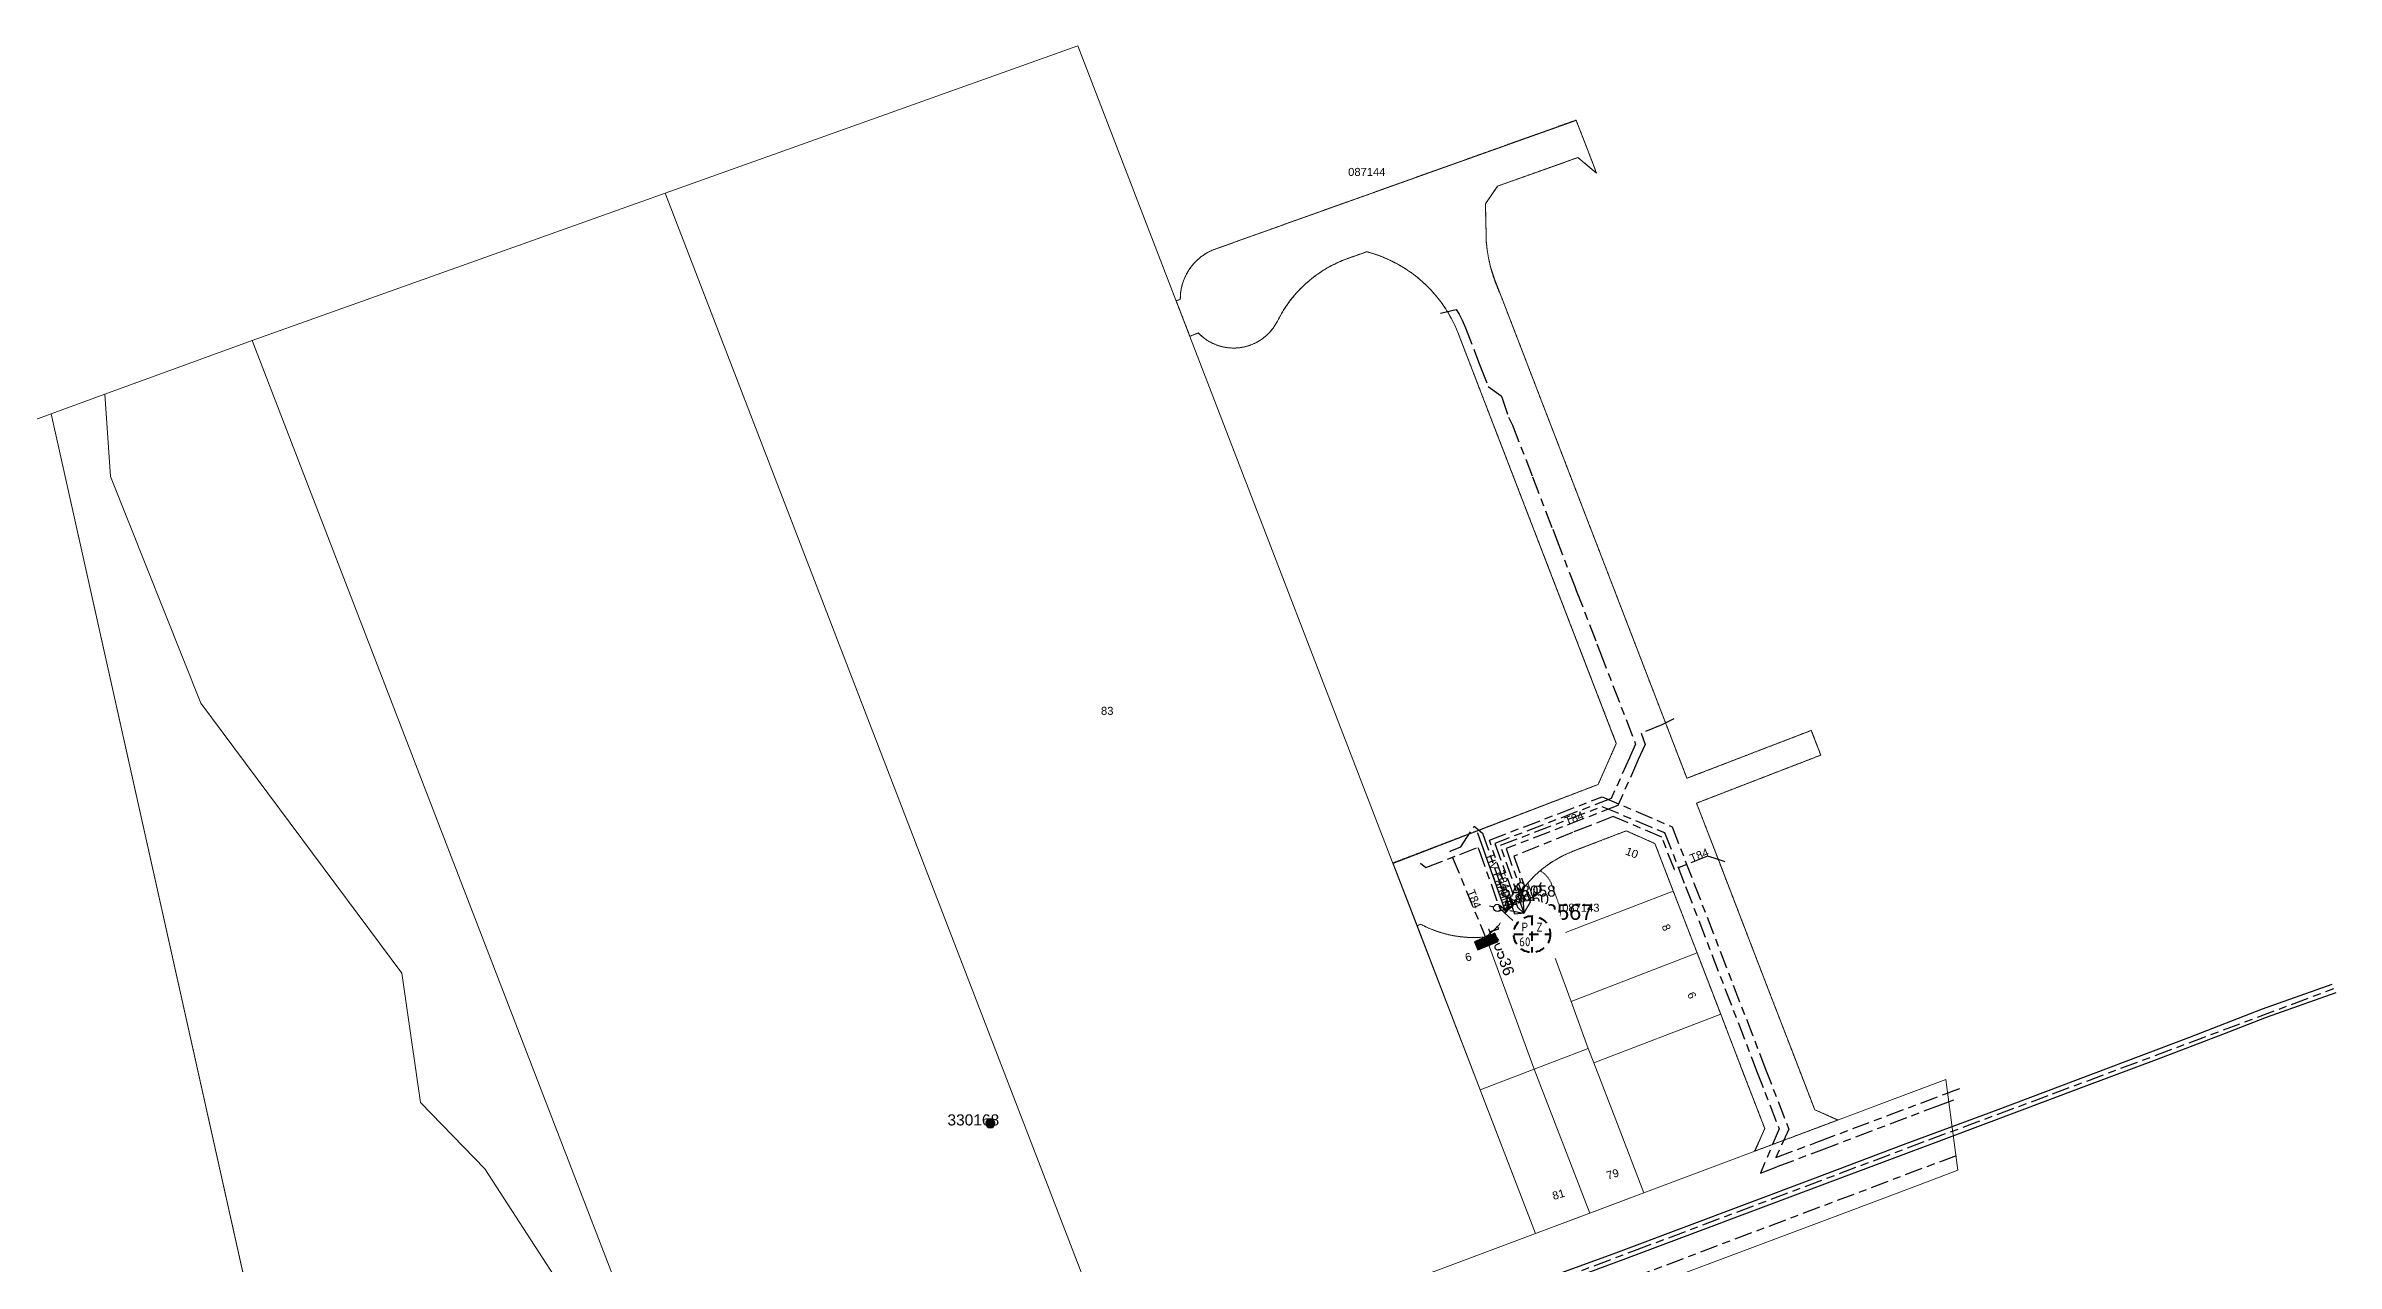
# Model space of a CAD drawing. Header units: metres. Extents: x 308997 to 310798, y 6265909 to 6266857.
# Drawn here: x 309371 to 309886, y 6266584 to 6266857 of the extents above; entities that cross this region are included whole.
import ezdxf
from ezdxf.enums import TextEntityAlignment as Align

# ---------------------------------------------------------------- set-up
doc = ezdxf.new("R2010")
doc.units = ezdxf.units.M
for name, pattern in [('Cable Exist UG', [8.2, 4, -1.2, 1.8, -1.2]), ('Dash', [5, 3, -2]), ('HIDDEN', [0.375, 0.25, -0.125]), ('HIDDEN2', [0.1875, 0.125, -0.0625])]:
    doc.linetypes.add(name, pattern=pattern)
doc.layers.get('0').update_dxf_attribs({"color": 6})
for name, color, linetype, lineweight in [('Cadastre Land Parcels_SP_EXT', 9, 'Continuous', 5), ('Cadastre Other Property_SP_EXT', 9, 'HIDDEN', 5), ('Cadastre Roads_SP_EXT', 9, 'Continuous', 5)]:
    doc.layers.add(name, color=color, linetype=linetype, lineweight=lineweight)
for name, color, linetype in [('Equip_HV_EXT', 7, 'Continuous'), ('Equip_LV_EXT', 7, 'Continuous'), ('Equip_SL_EXT', 7, 'Continuous'), ('Mains_HV_EXT', 7, 'Continuous'), ('Mains_LV_EXT', 7, 'Continuous'), ('Mains_SL_EXT', 7, 'Continuous'), ('Mains_TR_EXT', 7, 'Continuous'), ('Sub_SP_EXT', 7, 'Continuous'), ('SupportsOH_SP_TR_HV_LV_SL_EXT', 7, 'Continuous'), ('SupportsUG_SP_LV_EXT', 7, 'Continuous')]:
    doc.layers.add(name, color=color, linetype=linetype)
doc.styles.add('iecARIAL', font='arial.ttf', dxfattribs={"height": 2})
doc.styles.add('IESYMBOL1', font='isocp.shx')
doc.styles.add('POLE_LABEL', font='arial.ttf')
doc.styles.add('SLCP_LABEL', font='arial.ttf', dxfattribs={"height": 3.5})
doc.styles.get("Standard").update_dxf_attribs({"font": 'arial.ttf'})
doc.styles.add('SWITCH_LABEL', font='arial.ttf', dxfattribs={"height": 2.5})
doc.linetypes.add('Cable E UG', pattern='A,6,-0.5,["E",Standard,S=1.7,R=0,X=0.5,Y=-1],-2.9', length=9.4)
doc.linetypes.add('Cable P UG', pattern='A,6,-0.5,["P",Standard,S=1.7,R=0,X=0.5,Y=-1],-2.9', length=9.4)

# ---------------------------------------------------------------- blocks, each defined once
blk = doc.blocks.new('SUB_PADMOUNT_EXT')
for points in [[(0, 0), (-3.84, 1.92), (-3.84, -1.92)], [(0, 0), (3.84, 1.92), (3.84, -1.92)]]:
    blk.add_hatch(color=256).paths.add_polyline_path(points)
for p, q in [((3.84, 1.92), (-3.84, -1.92)), ((-3.84, 1.92), (3.84, -1.92))]:
    blk.add_line(p, q)
blk.add_lwpolyline([(-3.84, -1.92), (3.84, -1.92), (3.84, 1.92), (-3.84, 1.92)], close=True)
for tag, height, flags, p in [('STREET_CODE', 0.2, 9, (1.5, 0)), ('ASSET_NUM', 3.5, 8, (2, 2)), ('CONSTRUCTED_VOLTAGE', 0.2, 9, (1.5, -0.2)), ('OPERATING_VOLTAGE', 0.2, 9, (1.5, -0.6)), ('ORIENTATION', 0.2, 9, (1.5, -0.8)), ('OWNED_BY', 0.2, 9, (1.5, -1)), ('OPERATED_BY', 0.2, 9, (1.5, -1.2)), ('SECONDARY_VOLTAGE', 0.2, 9, (1.5, -1.6)), ('STATE', 0.2, 9, (1.5, -1.8)), ('SUBSTATION_TYPE', 0.2, 9, (1.5, -2.2)), ('STREETNAME', 0.2, 9, (1.5, -3)), ('SUBURB', 0.2, 9, (1.5, -3.2)), ('Z', 0.2, 1, (1.5, -3.6)), ('NO_PHASES', 0.2, 9, (1.5, -0.4)), ('MAINTAINED_BY', 0.2, 9, (1.5, -1.4)), ('PARENT', 0.2, 9, (1.5, -2)), ('USAGE', 0.2, 9, (1.5, -2.4)), ('LEGEND', 0.2, 9, (1.5, -2.6)), ('LOCATION', 0.2, 9, (1.5, -2.8)), ('NOTES', 0.2, 9, (1.5, -3.4))]:
    blk.add_attdef(tag, text='', height=height, dxfattribs=dict(flags=flags)).set_placement(p, align=Align.MIDDLE_LEFT)
blk = doc.blocks.new('PILLAR_EXT')
blk.add_hatch(color=256).paths.add_polyline_path([(-2.475, 0.99), (-2.475, -0.99), (2.475, -0.99), (2.475, 0.99)])
blk.add_lwpolyline([(-2.475, -0.99), (2.475, -0.99), (2.475, 0.99), (-2.475, 0.99)], close=True)
at = {"style": 'iecARIAL', "flags": 8}
blk.add_attdef('ASSET_NUM', (1.5, 3.5), '', height=2.5, dxfattribs=at)
for tag, p, flags in [('OWNED_BY', (0, -0.2), 9), ('STATE', (0, -0.4), 9), ('SUPPORT_TYPE', (0, -0.6), 9), ('STREETNAME', (0, -1.8), 9), ('SUBURB', (0, -2), 1), ('USAGE', (0, -0.8), 9), ('LEGEND', (0, -1), 9), ('LOCATION', (0, -1.2), 9), ('NOTES', (0, -1.4), 9), ('PARENT', (0, -1.6), 9)]:
    blk.add_attdef(tag, p, '', height=0.2, dxfattribs=dict(flags=flags))
blk = doc.blocks.new('POLE_EXT')
blk.add_hatch(color=256).paths.add_polyline_path([(-1, 0, 1), (1, 0, 1)])
blk.add_lwpolyline([(-1, 0, 1), (1, 0, 1)], format="xyb", close=True)
for tag, height, flags, p in [('pNumber', 2.5, 8, (-17.84, 2.07)), ('OWNED_BY', 0.2, 9, (1.35, -0.4)), ('SPECIAL_USE', 0.2, 9, (1.35, -0.8)), ('STATE', 0.2, 9, (1.35, -1)), ('cLV', 0.2, 9, (1.35, -1.4)), ('hDepth', 0.2, 9, (1.35, -1.6)), ('hDia', 0.2, 9, (1.35, -1.8)), ('cHV', 0.2, 9, (1.35, -2)), ('cLinedev', 0.2, 9, (1.35, -3.4)), ('pExisting', 0.2, 9, (1.35, -3.8)), ('pFooting', 0.2, 9, (1.35, -4.4)), ('pNew', 0.2, 9, (1.35, -4.6)), ('pRelocate', 0.2, 9, (1.35, -5)), ('pRemove', 0.2, 9, (1.35, -5.2)), ('PARENT', 0.2, 9, (1.35, -0.6)), ('USAGE', 0.2, 9, (1.35, -1.2)), ('LBRACKET', 0.2, 9, (1.35, -2.2)), ('LExisting', 0.2, 9, (1.35, -2.4)), ('LANTNUMBER', 0.2, 9, (1.35, -2.6)), ('LOther', 0.2, 9, (1.35, -2.8)), ('LRemove', 0.2, 9, (1.35, -3)), ('LEGEND', 0.2, 9, (1.35, -3.2)), ('LOCATION', 0.2, 9, (1.35, -3.6)), ('PFNUMBER', 0.2, 9, (1.35, -4)), ('NEWPFNUMBER', 0.2, 9, (1.35, -4.2)), ('pReplace', 0.2, 9, (1.35, -5.4)), ('pStay', 0.2, 9, (1.35, -5.6)), ('pType', 0.2, 9, (1.35, -5.8)), ('cspan', 0.2, 9, (1.35, -6)), ('STREETNAME', 0.2, 9, (1.35, -6.2)), ('SUBURB', 0.2, 9, (1.35, -6.4)), ('OPERATED_BY', 0.2, 9, (1.36, -7.01)), ('NOTES', 0.2, 9, (1.35, -6.6)), ('MAINTAINED_BY', 0.2, 9, (1.36, -6.81))]:
    blk.add_attdef(tag, text='', height=height, dxfattribs=dict(flags=flags)).set_placement(p, align=Align.MIDDLE_LEFT)
at = {"style": 'POLE_LABEL'}
for tag, height, flags, p in [('STRUCTURE_PLANT_NUMBER', 0.2, 9, (1.35, 0.03)), ('ASSET_NUM', 2.5, 8, (2, 2)), ('STREET_CODE', 0.2, 9, (1.35, -0.2))]:
    blk.add_attdef(tag, text='', height=height, dxfattribs=dict(at, flags=flags)).set_placement(p, align=Align.MIDDLE_LEFT)
at = {"flags": 1}
blk.add_attdef('Z', (1.35, -7.33), '', height=0.2, dxfattribs=at)
blk = doc.blocks.new('LV_UG_DFUSE_CLOSED_EXT')
for points in [[(1, 0), (0, 0)], [(5.04, 0.73), (2.16, -0.72)], [(5.05, -0.71), (2.16, 0.72)], [(6.2, 0.01), (7.2, 0.01)]]:
    blk.add_lwpolyline(points)
for centre in [(1.8, 0), (5.4, 0.01)]:
    blk.add_circle(centre, 0.8)
at = {"flags": 9}
for tag, p in [('ACTUAL_STATUS', (0, 0)), ('CONSTRUCTED_VOLTAGE', (0, -0.2)), ('OPERATING_VOLTAGE', (0, -0.6)), ('ORIENTATION', (0, -0.8)), ('STATE', (0, -1)), ('SWITCH_TYPE', (0, -1.2)), ('NO_PHASES', (0, -0.4)), ('USAGE', (0, -1.4)), ('NOTES', (0, -1.6))]:
    blk.add_attdef(tag, text='', height=0.2, dxfattribs=at).set_placement(p, align=Align.MIDDLE_LEFT)
at = {"flags": 1}
blk.add_attdef('Z', (0, 0), '', height=0.2, dxfattribs=at)
blk = doc.blocks.new('SWG_HOLEC_SU_EXT')
blk.add_line((1.8, -2), (5.8, -2))
for points in [[(1, 0), (0, 0)], [(6.6, 0), (7.6, 0)]]:
    blk.add_lwpolyline(points)
for points in [[(1.8, -0.8, 1), (1.8, 0.8, 1)], [(5.8, -0.8, 1), (5.8, 0.8, 1)]]:
    blk.add_lwpolyline(points, format="xyb", close=True)
at = {"style": 'SWITCH_LABEL', "flags": 8}
blk.add_attdef('ASSET_NUM', text='', height=2.5, rotation=179.9544, dxfattribs=at).set_placement((-2.4, 0), align=Align.MIDDLE_LEFT)
at = {"flags": 1}
blk.add_attdef('Z', (0, 0), '', height=0.2, dxfattribs=at)
at = {"flags": 9}
for tag, p in [('ACTUAL_STATUS', (0, -0.4)), ('CONSTRUCTED_VOLTAGE', (0, -0.6)), ('OPERATING_VOLTAGE', (0, -1)), ('ORIENTATION', (0, -1.2)), ('OWNED_BY', (0, -1.4)), ('STATE', (0, -1.8)), ('SWITCH_TYPE', (0, -2)), ('STREETNAME', (0, -2.6)), ('SUBURB', (0, -2.8)), ('NO_PHASES', (0, -0.8)), ('PARENT', (0, -1.6)), ('USAGE', (0, -2.2)), ('LOCATION', (0, -2.4)), ('NOTES', (0, -3))]:
    blk.add_attdef(tag, text='', height=0.2, dxfattribs=at).set_placement(p, align=Align.MIDDLE_LEFT)
at = {"style": 'SWITCH_LABEL', "flags": 9}
blk.add_attdef('STREET_CODE', text='', height=0.2, dxfattribs=at).set_placement((0, -0.2), align=Align.MIDDLE_LEFT)
blk = doc.blocks.new('SLCP_ZELL_EXT')
blk.add_wipeout([(-0.24, 7.5), (-0.71, 7.47), (-1.17, 7.41), (-1.64, 7.32), (-2.09, 7.21), (-2.54, 7.06), (-2.98, 6.89), (-3.41, 6.69), (-3.82, 6.46), (-4.22, 6.21), (-4.6, 5.93), (-4.96, 5.63), (-5.31, 5.31), (-5.63, 4.96), (-5.93, 4.6), (-6.21, 4.22), (-6.46, 3.82), (-6.69, 3.41), (-6.89, 2.98), (-7.06, 2.54), (-7.21, 2.09), (-7.32, 1.64), (-7.41, 1.17), (-7.47, 0.71), (-7.5, 0.24), (-7.5, -0.24), (-7.47, -0.71), (-7.41, -1.17), (-7.32, -1.64), (-7.21, -2.09), (-7.06, -2.54), (-6.89, -2.98), (-6.69, -3.41), (-6.46, -3.82), (-6.21, -4.22), (-5.93, -4.6), (-5.63, -4.96), (-5.31, -5.31), (-4.96, -5.63), (-4.6, -5.93), (-4.22, -6.21), (-3.82, -6.46), (-3.41, -6.69), (-2.98, -6.89), (-2.54, -7.06), (-2.09, -7.21), (-1.64, -7.32), (-1.17, -7.41), (-0.71, -7.47), (-0.24, -7.5), (0.24, -7.5), (0.71, -7.47), (1.17, -7.41), (1.64, -7.32), (2.09, -7.21), (2.54, -7.06), (2.98, -6.89), (3.41, -6.69), (3.82, -6.46), (4.22, -6.21), (4.6, -5.93), (4.96, -5.63), (5.31, -5.31), (5.63, -4.96), (5.93, -4.6), (6.21, -4.22), (6.46, -3.82), (6.69, -3.41), (6.89, -2.98), (7.06, -2.54), (7.21, -2.09), (7.32, -1.64), (7.41, -1.17), (7.47, -0.71), (7.5, -0.24), (7.5, 0.24), (7.47, 0.71), (7.41, 1.17), (7.32, 1.64), (7.21, 2.09), (7.06, 2.54), (6.89, 2.98), (6.69, 3.41), (6.46, 3.82), (6.21, 4.22), (5.93, 4.6), (5.63, 4.96), (5.31, 5.31), (4.96, 5.63), (4.6, 5.93), (4.22, 6.21), (3.82, 6.46), (3.41, 6.69), (2.98, 6.89), (2.54, 7.06), (2.09, 7.21), (1.64, 7.32), (1.17, 7.41), (0.71, 7.47), (0.24, 7.5)])
at = {"linetype": 'Dash', "lineweight": 40, "ltscale": 0.7}
for p, q in [((-4.11, 0), (4.11, 0)), ((0, 4.11), (0, -4.11))]:
    blk.add_line(p, q, dxfattribs=at)
blk.add_circle((0, 0), 4.11, dxfattribs=at)
at = {"lineweight": 40, "style": 'IESYMBOL1'}
for s, p in [('P', (-1.6, 0)), ('Z', (1.7, 0)), ('60', (-1.61, -3.31))]:
    blk.add_text(s, height=2, dxfattribs=at).set_placement(p, align=Align.BOTTOM_CENTER)
at = {"flags": 1}
blk.add_attdef('Z', (0, 0), '', height=0.2, dxfattribs=at)
at = {"style": 'SLCP_LABEL'}
for tag, height, flags, p in [('ASSET_NUM', 2.5, 8, (2, 2)), ('STREET_CODE', 0.2, 9, (0, -0.2))]:
    blk.add_attdef(tag, text='', height=height, dxfattribs=dict(at, flags=flags)).set_placement(p, align=Align.MIDDLE_LEFT)
at = {"flags": 9}
for tag, p in [('CONSTRUCTED_VOLTAGE', (0, -0.4)), ('CONTROL_TYPE', (0, -0.6)), ('OPERATING_VOLTAGE', (0, -1)), ('ORIENTATION', (0, -1.2)), ('OWNED_BY', (0, -1.4)), ('STATE', (0, -2)), ('NO_PHASES', (0, -0.8)), ('USAGE', (0, -1.6)), ('LOCATION', (0, -1.8)), ('NOTES', (0, -2.2))]:
    blk.add_attdef(tag, text='', height=0.2, dxfattribs=at).set_placement(p, align=Align.MIDDLE_LEFT)

msp = doc.modelspace()

# ---------------------------------------------------------------- linework, layer by layer
at = {"layer": 'Cadastre Land Parcels_SP_EXT', "linetype": 'Continuous'}
for points in [[(309705.92, 6266590.27), (309602.97, 6266857.48), (309510.13, 6266824.34), (309613.64, 6266555.71), (309705.92, 6266590.27)], [(309717.36, 6266834.73), (309715.06, 6266840.7), (309633.97, 6266811.79), (309633.68, 6266811.68), (309633.39, 6266811.57), (309633.11, 6266811.45), (309632.83, 6266811.32), (309632.55, 6266811.19), (309632.28, 6266811.04), (309632.01, 6266810.89), (309631.74, 6266810.74), (309631.48, 6266810.57), (309631.22, 6266810.4), (309630.97, 6266810.22), (309630.72, 6266810.04), (309630.48, 6266809.85), (309630.24, 6266809.66), (309630.01, 6266809.45), (309629.78, 6266809.25), (309629.55, 6266809.03), (309629.34, 6266808.81), (309629.13, 6266808.59), (309628.92, 6266808.36), (309628.72, 6266808.12), (309628.53, 6266807.88), (309628.34, 6266807.63), (309628.16, 6266807.38), (309627.99, 6266807.13), (309627.82, 6266806.87), (309627.66, 6266806.61), (309627.51, 6266806.34), (309627.36, 6266806.07), (309627.22, 6266805.79), (309627.09, 6266805.51), (309626.96, 6266805.23), (309626.84, 6266804.95), (309626.73, 6266804.66), (309626.63, 6266804.37), (309626.53, 6266804.07), (309626.45, 6266803.78), (309626.37, 6266803.48), (309626.29, 6266803.18), (309626.23, 6266802.88), (309626.17, 6266802.57), (309626.12, 6266802.27), (309626.08, 6266801.96), (309626.05, 6266801.65), (309626.02, 6266801.35), (309626.01, 6266801.04), (309626, 6266800.73), (309626, 6266800.42), (309625.09, 6266800.07), (309628.15, 6266792.14), (309630.05, 6266792.87), (309630.26, 6266792.66), (309630.46, 6266792.46), (309630.68, 6266792.27), (309630.9, 6266792.08), (309631.12, 6266791.89), (309631.35, 6266791.71), (309631.59, 6266791.54), (309631.83, 6266791.37), (309632.07, 6266791.21), (309632.32, 6266791.06), (309632.57, 6266790.91), (309632.83, 6266790.77), (309633.08, 6266790.64), (309633.35, 6266790.51), (309633.61, 6266790.39), (309633.88, 6266790.28), (309634.15, 6266790.17), (309634.43, 6266790.08), (309634.7, 6266789.98), (309634.98, 6266789.9), (309635.26, 6266789.82), (309635.55, 6266789.75), (309635.83, 6266789.69), (309636.12, 6266789.64), (309636.41, 6266789.59), (309636.7, 6266789.55), (309636.99, 6266789.52), (309637.29, 6266789.5), (309637.58, 6266789.48), (309637.87, 6266789.48), (309638.17, 6266789.48), (309638.46, 6266789.48), (309638.75, 6266789.5), (309639.04, 6266789.52), (309639.34, 6266789.56), (309639.63, 6266789.6), (309639.92, 6266789.64), (309640.2, 6266789.7), (309640.49, 6266789.76), (309640.77, 6266789.83), (309641.06, 6266789.91), (309641.34, 6266789.99), (309641.62, 6266790.08), (309641.89, 6266790.18), (309642.16, 6266790.29), (309642.44, 6266790.41), (309642.7, 6266790.53), (309642.96, 6266790.66), (309643.23, 6266790.79), (309643.48, 6266790.94), (309643.73, 6266791.08), (309643.98, 6266791.24), (309644.23, 6266791.4), (309644.47, 6266791.57), (309644.7, 6266791.75), (309644.93, 6266791.93), (309645.16, 6266792.12), (309645.38, 6266792.31), (309645.59, 6266792.51), (309645.8, 6266792.72), (309646, 6266792.93), (309646.2, 6266793.14), (309646.39, 6266793.36), (309646.58, 6266793.59), (309646.76, 6266793.82), (309646.93, 6266794.06), (309647.1, 6266794.3), (309647.26, 6266794.54), (309647.42, 6266794.79), (309647.57, 6266795.05), (309647.71, 6266795.3), (309647.84, 6266795.56), (309648.09, 6266795.97), (309648.32, 6266796.38), (309648.55, 6266796.8), (309648.78, 6266797.22), (309648.99, 6266797.65), (309649.24, 6266798.05), (309649.5, 6266798.45), (309649.76, 6266798.84), (309650.03, 6266799.23), (309650.31, 6266799.62), (309650.59, 6266800), (309650.88, 6266800.37), (309651.17, 6266800.74), (309651.47, 6266801.11), (309651.78, 6266801.47), (309652.09, 6266801.83), (309652.41, 6266802.18), (309652.74, 6266802.52), (309653.07, 6266802.86), (309653.4, 6266803.2), (309653.75, 6266803.53), (309654.09, 6266803.85), (309654.44, 6266804.17), (309654.8, 6266804.48), (309655.16, 6266804.78), (309655.53, 6266805.08), (309655.9, 6266805.37), (309656.28, 6266805.66), (309656.66, 6266805.94), (309657.05, 6266806.21), (309657.44, 6266806.48), (309657.84, 6266806.74), (309658.24, 6266807), (309658.64, 6266807.25), (309659.05, 6266807.49), (309659.46, 6266807.72), (309659.87, 6266807.95), (309660.3, 6266808.17), (309660.72, 6266808.38), (309661.14, 6266808.59), (309661.58, 6266808.79), (309662.01, 6266808.98), (309662.44, 6266809.16), (309662.88, 6266809.34), (309663.33, 6266809.51), (309663.77, 6266809.67), (309667.92, 6266811.15), (309668.39, 6266811.02), (309668.86, 6266810.89), (309669.32, 6266810.74), (309669.79, 6266810.59), (309670.25, 6266810.43), (309670.71, 6266810.27), (309671.17, 6266810.1), (309671.62, 6266809.92), (309672.07, 6266809.73), (309672.52, 6266809.53), (309672.96, 6266809.33), (309673.4, 6266809.12), (309673.84, 6266808.91), (309674.28, 6266808.68), (309674.71, 6266808.45), (309675.14, 6266808.22), (309675.56, 6266807.97), (309675.98, 6266807.72), (309676.39, 6266807.47), (309676.8, 6266807.2), (309677.21, 6266806.93), (309677.61, 6266806.66), (309678.01, 6266806.37), (309678.4, 6266806.08), (309678.79, 6266805.79), (309679.18, 6266805.49), (309679.55, 6266805.18), (309679.93, 6266804.86), (309680.3, 6266804.54), (309680.66, 6266804.22), (309681.02, 6266803.89), (309681.37, 6266803.55), (309681.72, 6266803.2), (309682.06, 6266802.86), (309682.4, 6266802.5), (309682.73, 6266802.14), (309683.05, 6266801.78), (309683.37, 6266801.41), (309683.69, 6266801.03), (309683.99, 6266800.65), (309684.29, 6266800.27), (309684.59, 6266799.88), (309684.87, 6266799.48), (309685.16, 6266799.09), (309685.43, 6266798.68), (309685.7, 6266798.27), (309685.96, 6266797.86), (309686.22, 6266797.45), (309686.47, 6266797.03), (309686.71, 6266796.6), (309686.94, 6266796.17), (309687.17, 6266795.74), (309687.39, 6266795.31), (309687.61, 6266794.87), (309687.82, 6266794.43), (309688.02, 6266793.98), (309688.21, 6266793.53), (309688.4, 6266793.08), (309688.57, 6266792.63), (309724.07, 6266700.52), (309719.97, 6266691.28), (309692.55, 6266680.73), (309673.84, 6266673.53), (309679.24, 6266659.53), (309680.05, 6266659.84), (309680.45, 6266659.63), (309680.85, 6266659.44), (309681.25, 6266659.24), (309681.65, 6266659.06), (309682.06, 6266658.88), (309682.47, 6266658.71), (309682.89, 6266658.55), (309683.3, 6266658.39), (309683.72, 6266658.24), (309684.15, 6266658.1), (309684.57, 6266657.96), (309685, 6266657.84), (309685.43, 6266657.72), (309685.86, 6266657.61), (309686.29, 6266657.5), (309686.73, 6266657.41), (309687.16, 6266657.32), (309687.6, 6266657.23), (309688.04, 6266657.16), (309688.48, 6266657.09), (309688.92, 6266657.04), (309689.36, 6266656.99), (309689.81, 6266656.94), (309690.25, 6266656.91), (309690.7, 6266656.88), (309691.14, 6266656.86), (309691.59, 6266656.85), (309692.03, 6266656.84), (309692.48, 6266656.85), (309692.92, 6266656.86), (309693.37, 6266656.88), (309693.81, 6266656.91), (309694.26, 6266656.94), (309694.7, 6266656.98), (309695.05, 6266657.26), (309695.39, 6266657.54), (309695.73, 6266657.82), (309696.06, 6266658.12), (309696.39, 6266658.41), (309696.72, 6266658.72), (309697.03, 6266659.03), (309697.35, 6266659.34), (309697.65, 6266659.66), (309697.95, 6266659.99), (309698.25, 6266660.32), (309698.54, 6266660.66), (309698.82, 6266661), (309699.1, 6266661.34), (309699.37, 6266661.69), (309699.64, 6266662.05), (309699.9, 6266662.41), (309700.15, 6266662.77), (309700.33, 6266663.17), (309700.52, 6266663.57), (309700.72, 6266663.97), (309700.92, 6266664.36), (309701.13, 6266664.75), (309701.34, 6266665.13), (309701.57, 6266665.51), (309701.79, 6266665.89), (309702.03, 6266666.26), (309702.27, 6266666.63), (309702.52, 6266666.99), (309702.78, 6266667.35), (309703.04, 6266667.7), (309703.3, 6266668.05), (309703.57, 6266668.4), (309703.85, 6266668.74), (309704.14, 6266669.08), (309704.43, 6266669.42), (309704.73, 6266669.75), (309705.04, 6266670.07), (309705.36, 6266670.4), (309705.67, 6266670.71), (309706, 6266671.02), (309706.33, 6266671.33), (309706.66, 6266671.62), (309707, 6266671.92), (309707.35, 6266672.2), (309707.7, 6266672.48), (309708.05, 6266672.76), (309708.41, 6266673.03), (309708.78, 6266673.29), (309709.15, 6266673.54), (309709.52, 6266673.79), (309709.9, 6266674.03), (309710.28, 6266674.27), (309710.67, 6266674.5), (309711.06, 6266674.72), (309711.45, 6266674.94), (309711.85, 6266675.14), (309712.25, 6266675.34), (309712.66, 6266675.54), (309713.06, 6266675.72), (309713.48, 6266675.9), (309713.89, 6266676.08), (309714.31, 6266676.24), (309726.29, 6266680.85), (309732.76, 6266677.98), (309736.87, 6266667.3), (309742.23, 6266653.39), (309747.54, 6266639.61), (309752.86, 6266625.81), (309757.45, 6266613.89), (309755.14, 6266608.75), (309773.87, 6266615.78), (309768.69, 6266618.11), (309763.82, 6266630.74), (309758.62, 6266644.25), (309752.52, 6266660.06), (309747.32, 6266673.57), (309742.11, 6266687.08), (309770.09, 6266697.86), (309767.93, 6266703.46), (309739.95, 6266692.68), (309696.73, 6266804.85), (309696.57, 6266805.28), (309696.41, 6266805.72), (309696.26, 6266806.16), (309696.12, 6266806.6), (309695.98, 6266807.04), (309695.85, 6266807.49), (309695.73, 6266807.93), (309695.62, 6266808.38), (309695.51, 6266808.84), (309695.41, 6266809.29), (309695.31, 6266809.74), (309695.23, 6266810.2), (309695.15, 6266810.66), (309695.08, 6266811.12), (309695.01, 6266811.57), (309694.96, 6266812.04), (309694.91, 6266812.5), (309694.86, 6266812.96), (309694.83, 6266813.42), (309694.8, 6266813.88), (309694.78, 6266814.35), (309694.76, 6266814.81), (309694.61, 6266821.89), (309697.37, 6266825.9), (309715.44, 6266832.34), (309719.62, 6266828.84), (309717.36, 6266834.73)], [(309510.13, 6266824.34), (309469.54, 6266809.86), (309433.24, 6266796.91), (309417.26, 6266791.21), (309501.59, 6266572.43), (309509.48, 6266575.46), (309550.03, 6266552.1), (309558.85, 6266535.12), (309613.64, 6266555.71), (309510.13, 6266824.34)], [(309518.88, 6266527.56), (309501.59, 6266572.43), (309417.26, 6266791.21), (309384.09, 6266779.07), (309385.35, 6266760.55), (309405.71, 6266709.6), (309450.9, 6266648.84), (309455.12, 6266619.71), (309469.56, 6266604.81), (309485.97, 6266579.44), (309491.18, 6266521.3), (309494.99, 6266518.62), (309518.88, 6266527.56)], [(309494.99, 6266518.62), (309491.18, 6266521.3), (309485.97, 6266579.44), (309469.56, 6266604.81), (309455.12, 6266619.71), (309450.9, 6266648.84), (309405.71, 6266709.6), (309385.35, 6266760.55), (309384.09, 6266779.07), (309372.02, 6266774.66), (309434.25, 6266495.8), (309494.99, 6266518.62)], [(309435.8, 6266488.86), (309372.02, 6266774.66), (309306.64, 6266750.75), (309312.27, 6266725.47), (309331.54, 6266639.01), (309370.5, 6266464.37), (309435.8, 6266488.86)], [(309736.87, 6266667.3), (309732.76, 6266677.98), (309726.29, 6266680.85), (309714.31, 6266676.24), (309713.89, 6266676.08), (309713.48, 6266675.9), (309713.06, 6266675.72), (309712.66, 6266675.54), (309712.25, 6266675.34), (309711.85, 6266675.14), (309711.45, 6266674.94), (309711.06, 6266674.72), (309710.67, 6266674.5), (309710.28, 6266674.27), (309709.9, 6266674.03), (309709.52, 6266673.79), (309709.15, 6266673.54), (309708.78, 6266673.29), (309708.41, 6266673.03), (309708.05, 6266672.76), (309707.7, 6266672.48), (309707.35, 6266672.2), (309707, 6266671.92), (309706.66, 6266671.62), (309706.33, 6266671.33), (309706, 6266671.02), (309705.67, 6266670.71), (309705.36, 6266670.4), (309705.04, 6266670.07), (309704.73, 6266669.75), (309704.43, 6266669.42), (309704.14, 6266669.08), (309708.76, 6266656.47), (309736.87, 6266667.3)], [(309717.76, 6266631.91), (309713.89, 6266642.47), (309708.76, 6266656.47), (309704.14, 6266669.08), (309703.85, 6266668.74), (309703.57, 6266668.4), (309703.3, 6266668.05), (309703.04, 6266667.7), (309702.78, 6266667.35), (309702.52, 6266666.99), (309702.27, 6266666.63), (309702.03, 6266666.26), (309701.79, 6266665.89), (309701.57, 6266665.51), (309701.34, 6266665.13), (309701.13, 6266664.75), (309700.92, 6266664.36), (309700.72, 6266663.97), (309700.52, 6266663.57), (309700.33, 6266663.17), (309700.15, 6266662.77), (309699.9, 6266662.41), (309699.64, 6266662.05), (309699.37, 6266661.69), (309699.1, 6266661.34), (309698.82, 6266661), (309698.54, 6266660.66), (309698.25, 6266660.32), (309697.95, 6266659.99), (309697.65, 6266659.66), (309697.35, 6266659.34), (309697.03, 6266659.03), (309696.72, 6266658.72), (309696.39, 6266658.41), (309696.06, 6266658.12), (309695.73, 6266657.82), (309695.39, 6266657.54), (309695.05, 6266657.26), (309694.7, 6266656.98), (309705.61, 6266627.22), (309717.76, 6266631.91)], [(309742.23, 6266653.39), (309736.87, 6266667.3), (309708.76, 6266656.47), (309713.89, 6266642.47), (309742.23, 6266653.39)], [(309692.03, 6266656.84), (309691.59, 6266656.85), (309691.14, 6266656.86), (309690.7, 6266656.88), (309690.25, 6266656.91), (309689.81, 6266656.94), (309689.36, 6266656.99), (309688.92, 6266657.04), (309688.48, 6266657.09), (309688.04, 6266657.16), (309687.6, 6266657.23), (309687.16, 6266657.32), (309686.73, 6266657.41), (309686.29, 6266657.5), (309685.86, 6266657.61), (309685.43, 6266657.72), (309685, 6266657.84), (309684.57, 6266657.96), (309684.15, 6266658.1), (309683.72, 6266658.24), (309683.3, 6266658.39), (309682.89, 6266658.55), (309682.47, 6266658.71), (309682.06, 6266658.88), (309681.65, 6266659.06), (309681.25, 6266659.24), (309680.85, 6266659.44), (309680.45, 6266659.63), (309680.05, 6266659.84), (309679.24, 6266659.53), (309693.48, 6266622.55), (309705.61, 6266627.22), (309694.7, 6266656.98), (309694.26, 6266656.94), (309693.81, 6266656.91), (309693.37, 6266656.88), (309692.92, 6266656.86), (309692.48, 6266656.85), (309692.03, 6266656.84)], [(309747.54, 6266639.61), (309742.23, 6266653.39), (309713.89, 6266642.47), (309717.76, 6266631.91), (309719.03, 6266628.62), (309747.54, 6266639.61)], [(309730.28, 6266599.41), (309724.34, 6266614.82), (309719.03, 6266628.62), (309717.76, 6266631.91), (309705.61, 6266627.22), (309718.08, 6266594.84), (309730.28, 6266599.41)], [(309718.08, 6266594.84), (309705.61, 6266627.22), (309693.48, 6266622.55), (309705.92, 6266590.27), (309718.08, 6266594.84)]]:
    msp.add_lwpolyline(points, close=True, dxfattribs=at)
at = {"layer": 'Cadastre Other Property_SP_EXT', "linetype": 'HIDDEN2'}
for points in [[(309739.95, 6266692.68), (309697.98, 6266801.61), (309697.98, 6266801.61, -0.091041), (309694.83, 6266813.42), (309694.83, 6266813.42), (309694.61, 6266821.89), (309697.37, 6266825.9), (309715.44, 6266832.34), (309719.62, 6266828.86), (309715.03, 6266840.77), (309633.39, 6266811.57), (309633.39, 6266811.57, 0.306205), (309626, 6266800.42), (309626, 6266800.42), (309625.05, 6266800.16), (309628.16, 6266792.11), (309630.05, 6266792.87), (309630.05, 6266792.87, 0.485858), (309647.26, 6266794.54), (309647.26, 6266794.54), (309648.09, 6266795.97), (309648.09, 6266795.97, -0.182398), (309662.88, 6266809.34), (309662.88, 6266809.34), (309667.92, 6266811.15), (309667.92, 6266811.15, -0.237016), (309688.4, 6266793.08), (309688.4, 6266793.08), (309724.07, 6266700.52), (309719.97, 6266691.28), (309673.81, 6266673.63), (309679.26, 6266659.48), (309680.05, 6266659.84), (309680.05, 6266659.84, 0.149596), (309694.7, 6266656.98), (309694.7, 6266656.98, 0.07419), (309699.9, 6266662.41), (309699.9, 6266662.41, -0.19935), (309714.31, 6266676.24), (309714.31, 6266676.24), (309726.29, 6266680.85), (309732.76, 6266677.98), (309757.45, 6266613.89), (309755.27, 6266608.8), (309773.91, 6266615.79), (309768.69, 6266618.11), (309742.11, 6266687.08), (309770.07, 6266697.9), (309767.93, 6266703.45), (309739.95, 6266692.68)], [(309698.82, 6266660.99), (309699.25, 6266659.88), (309699.25, 6266659.88, 0.332781), (309705.75, 6266656.68), (309705.75, 6266656.68), (309708.36, 6266657.56), (309708.36, 6266657.56, 0.370871), (309711.3, 6266663.95), (309711.3, 6266663.95), (309709.41, 6266669.12), (309709.41, 6266669.12, 0.153187), (309706.94, 6266671.85), (309706.94, 6266671.85, 0.117991), (309700.15, 6266662.77), (309700.15, 6266662.77, -0.021828), (309698.82, 6266660.99)]]:
    msp.add_lwpolyline(points, format="xyb", close=True, dxfattribs=at)
at = {"layer": 'Cadastre Roads_SP_EXT', "linetype": 'Continuous'}
msp.add_lwpolyline([(309351.06, 6266435.64), (309394.53, 6266451.95), (309417.28, 6266460.49), (309499.19, 6266491.24), (309508.61, 6266494.78), (309518.05, 6266498.3), (309560.51, 6266514.22), (309606.24, 6266531.37), (309625.08, 6266538.46), (309644.01, 6266545.56), (309662.91, 6266552.66), (309681.8, 6266559.75), (309700.69, 6266566.84), (309776.32, 6266595.23), (309795.18, 6266602.34), (309800.88, 6266604.47), (309798.19, 6266624.91), (309705.92, 6266590.27), (309613.64, 6266555.71), (309521.39, 6266521.04), (309501.93, 6266513.72), (309435.8, 6266488.86), (309370.5, 6266464.37)], dxfattribs=at)
at = {"layer": 'Mains_HV_EXT', "linetype": 'Cable E UG'}
for points in [[(309701.16, 6266661.81), (309699.35, 6266662.11), (309692.9, 6266680.32), (309692.75, 6266680.26)], [(309713.44, 6266579.92), (309725.64, 6266584.39), (309770.38, 6266601.2), (309798.41, 6266611.72), (309829.28, 6266623.31), (309845.53, 6266629.43), (309860.47, 6266635.13), (309870.27, 6266638.94), (309885.98, 6266644.5)]]:
    msp.add_lwpolyline(points, dxfattribs=at)
at = {"layer": 'Mains_HV_EXT', "linetype": 'Cable P UG'}
msp.add_lwpolyline([(309884.98, 6266646.26), (309869.34, 6266640.72), (309852.75, 6266634.28), (309809.88, 6266618.06), (309788.55, 6266610.18), (309768.17, 6266602.51), (309723.85, 6266585.86), (309711.72, 6266581.42)], dxfattribs=at)
at = {"layer": 'Mains_HV_EXT', "linetype": 'Cable Exist UG'}
msp.add_lwpolyline([(309800.47, 6266607.74), (309645.76, 6266549.34), (309647.49, 6266544.77), (309649.06, 6266541.39)], dxfattribs=at)
at = {"layer": 'Mains_TR_EXT', "linetype": 'Cable Exist UG'}
msp.add_lwpolyline([(309459.66, 6266485.42), (309469.72, 6266488.35), (309483.06, 6266494.47), (309505.29, 6266503.01), (309527.69, 6266511.24), (309556.92, 6266522.2), (309564.78, 6266525.28), (309572.13, 6266528.39), (309586.19, 6266533.22), (309597.74, 6266537.48), (309600.58, 6266537.86), (309605.17, 6266540.02), (309644.01, 6266555.04), (309659.73, 6266560.52), (309663.8, 6266563.13), (309688.38, 6266571.46), (309728.18, 6266586.41), (309794.39, 6266611.32), (309822.2, 6266621.67), (309885.46, 6266645.35)], dxfattribs=at)

# ---------------------------------------------------------------- block references
at = {"layer": 'Equip_HV_EXT'}
ref = msp.add_blockref('SWG_HOLEC_SU_EXT', (309701.26, 6266662.09), dxfattribs=dict(at, rotation=289.3647612162399))
ref.add_attrib('ASSET_NUM', 'A8060', dxfattribs={"layer": '0', "height": 2.5, "rotation": 1.2235, "style": 'SWITCH_LABEL'}).set_placement((309698.86, 6266663.34), align=Align.BOTTOM_LEFT)
ref = msp.add_blockref('SWG_HOLEC_SU_EXT', (309702.74, 6266664.06), dxfattribs=dict(at, rotation=289.8750424181078))
ref.add_attrib('ASSET_NUM', 'A8058', dxfattribs={"layer": '0', "height": 2.5, "style": 'SWITCH_LABEL'}).set_placement((309700.34, 6266665.31), align=Align.BOTTOM_LEFT)
at = {"layer": 'Equip_LV_EXT'}
for p, rotation in [((309703.22, 6266663.06), 96.48789308632223), ((309703.68, 6266662.95), 60.48789329371991), ((309702.57, 6266662.45), 168.4878929524898), ((309702.78, 6266662.87), 132.4878929690493)]:
    msp.add_blockref('LV_UG_DFUSE_CLOSED_EXT', p, dxfattribs=dict(at, rotation=rotation))
at = {"layer": 'Sub_SP_EXT'}
ref = msp.add_blockref('SUB_PADMOUNT_EXT', (309703.3, 6266662.32), dxfattribs=at)
ref.add_attrib('ASSET_NUM', '33567', dxfattribs={"layer": '0', "height": 3.5}).set_placement((309705.3, 6266662.57), align=Align.MIDDLE_LEFT)
at = {"layer": 'SupportsOH_SP_TR_HV_LV_SL_EXT'}
ref = msp.add_blockref('POLE_EXT', (309583.27, 6266615.06), dxfattribs=at)
ref.add_attrib('ASSET_NUM', '330168', dxfattribs={"layer": '0', "height": 2.5, "style": 'POLE_LABEL'}).set_placement((309585.27, 6266615.81), align=Align.MIDDLE_RIGHT)
at = {"layer": 'SupportsUG_SP_LV_EXT'}
ref = msp.add_blockref('PILLAR_EXT', (309694.81, 6266655.94), dxfattribs=dict(at, rotation=202.5572467109926))
ref.add_attrib('ASSET_NUM', '130536', dxfattribs={"layer": '0', "height": 2.5, "rotation": 288.8142, "style": 'iecARIAL'}).set_placement((309696.31, 6266659.44), align=Align.MIDDLE_LEFT)

# ---------------------------------------------------------------- texts
at = {"layer": 'Cadastre Land Parcels_SP_EXT'}
msp.add_text('83', height=1.8, dxfattribs=at).set_placement((309608.16, 6266706.95))
for s, rotation, p in [('10', 338.6378, (309725.95, 6266675.59)), ('4', 34.4332, (309701.73, 6266656.57)), ('8', 292.3244, (309734.23, 6266659.42)), ('6', 16.6501, (309690.36, 6266651.41)), ('6', 293.2323, (309739.95, 6266644.13)), ('79', 16.4315, (309722.16, 6266602.37)), ('81', 16.4304, (309709.98, 6266597.79))]:
    msp.add_text(s, height=1.8, rotation=rotation, dxfattribs=at).set_placement(p)
at = {"layer": 'Cadastre Other Property_SP_EXT'}
for s, p in [('087144', (309663.75, 6266828.21)), ('087143', (309711.89, 6266662.65))]:
    msp.add_text(s, height=1.8, dxfattribs=at).set_placement(p)
at = {"layer": 'Mains_HV_EXT'}
msp.add_text('HV Earthing', height=1.8, rotation=289.4871, dxfattribs=at).set_placement((309694.75, 6266675.1))
at = {"layer": 'Mains_LV_EXT'}
for rotation, p in [(21.0703, (309712.88, 6266682.1)), (21.6283, (309741.02, 6266673.74)), (292.4213, (309690.44, 6266667.19))]:
    msp.add_text('T84', height=1.8, rotation=rotation, dxfattribs=at).set_placement(p)

# ---------------------------------------------------------------- next in the draw order: block references
at = {"layer": 'Equip_SL_EXT'}
msp.add_blockref('SLCP_ZELL_EXT', (309705.09, 6266657.59), dxfattribs=at)

# ---------------------------------------------------------------- next in the draw order: linework, layer by layer
at = {"layer": 'Mains_HV_EXT', "linetype": 'Cable Exist UG'}
for points in [[(309703.37, 6266662.32), (309701.26, 6266662.09), (309695.51, 6266678.77), (309695.51, 6266678.77), (309720.88, 6266688.49), (309736.62, 6266681.76), (309736.62, 6266681.76), (309741.53, 6266669.05), (309757.5, 6266627.59), (309762.84, 6266613.75), (309759.96, 6266607.35), (309769.55, 6266610.96), (309769.55, 6266610.96), (309799.24, 6266622.1), (309801.3, 6266622.9)], [(309703.35, 6266662.29), (309698.01, 6266677.59), (309720.84, 6266686.33), (309734.93, 6266680.45), (309739.66, 6266668.33), (309755.63, 6266626.87), (309760.67, 6266613.81), (309756.48, 6266603.81), (309760.24, 6266605.29), (309760.24, 6266605.29), (309770.3, 6266609.1), (309770.3, 6266609.1), (309796.99, 6266619.22), (309796.99, 6266619.22), (309799.98, 6266620.36)]]:
    msp.add_lwpolyline(points, dxfattribs=at)
at = {"layer": 'Mains_LV_EXT', "linetype": 'Cable Exist UG'}
for points in [[(309684.5, 6266797.35), (309688.05, 6266798.16), (309688.05, 6266798.16), (309688.69, 6266797.08), (309689.37, 6266795.74), (309690.13, 6266794.05), (309692.19, 6266788.75), (309693.48, 6266785.39), (309695.24, 6266780.82), (309698.16, 6266778.76), (309698.16, 6266778.76), (309698.29, 6266778.42), (309699.84, 6266773.9), (309700.74, 6266772.11), (309700.74, 6266772.11), (309705.21, 6266760.51), (309709.76, 6266748.69), (309710.53, 6266746.7), (309710.53, 6266746.7), (309714.72, 6266735.84), (309715.06, 6266734.95), (309719.71, 6266722.89), (309720.36, 6266721.19), (309720.36, 6266721.19), (309728.39, 6266700.37), (309727.17, 6266697.68), (309727.02, 6266697.31), (309722.94, 6266688.12), (309696.77, 6266678.02), (309701.34, 6266665.18), (309701.85, 6266663.64), (309703.3, 6266662.32)], [(309736.97, 6266706.07), (309734.34, 6266704.68), (309734.34, 6266704.68), (309729.65, 6266702.82), (309729.65, 6266702.82), (309730.55, 6266700.31), (309729, 6266696.88), (309728.85, 6266696.52), (309724.43, 6266686.55), (309699.28, 6266676.86), (309703.03, 6266666.16), (309703.24, 6266662.55)], [(309695.02, 6266656.09), (309686.68, 6266676.31), (309686.68, 6266676.31), (309689.11, 6266677.25), (309692.1, 6266681.87)], [(309692.09, 6266681.9), (309693.97, 6266680.29), (309697.52, 6266670.18), (309700.11, 6266662.93), (309703.3, 6266662.32)], [(309748.53, 6266673.86), (309746.06, 6266674.68), (309746.06, 6266674.68), (309744.56, 6266675.14), (309744.56, 6266675.14), (309737.09, 6266672.18), (309737.12, 6266672.13), (309737.12, 6266672.13), (309734.3, 6266679.45), (309723.35, 6266684.11), (309718.27, 6266682.04), (309714.23, 6266680.49), (309701.01, 6266675.14), (309704.68, 6266664.83), (309703.3, 6266662.32)]]:
    msp.add_lwpolyline(points, dxfattribs=at)
at = {"layer": 'Mains_SL_EXT', "linetype": 'Cable Exist UG'}
msp.add_lwpolyline([(309680.06, 6266673.57), (309681.25, 6266672.63), (309681.25, 6266672.63), (309692.95, 6266677.11), (309693.17, 6266676.63), (309693.17, 6266676.63), (309697.84, 6266663.38), (309697.84, 6266663.38), (309701.22, 6266660.24)], dxfattribs=at)

# ---------------------------------------------------------------- next in the draw order: texts
at = {"layer": 'Mains_LV_EXT'}
msp.add_text('T84', height=1.8, rotation=289.3341, dxfattribs=at).set_placement((309697.04, 6266671.53))

doc.saveas('drawing.dxf')
